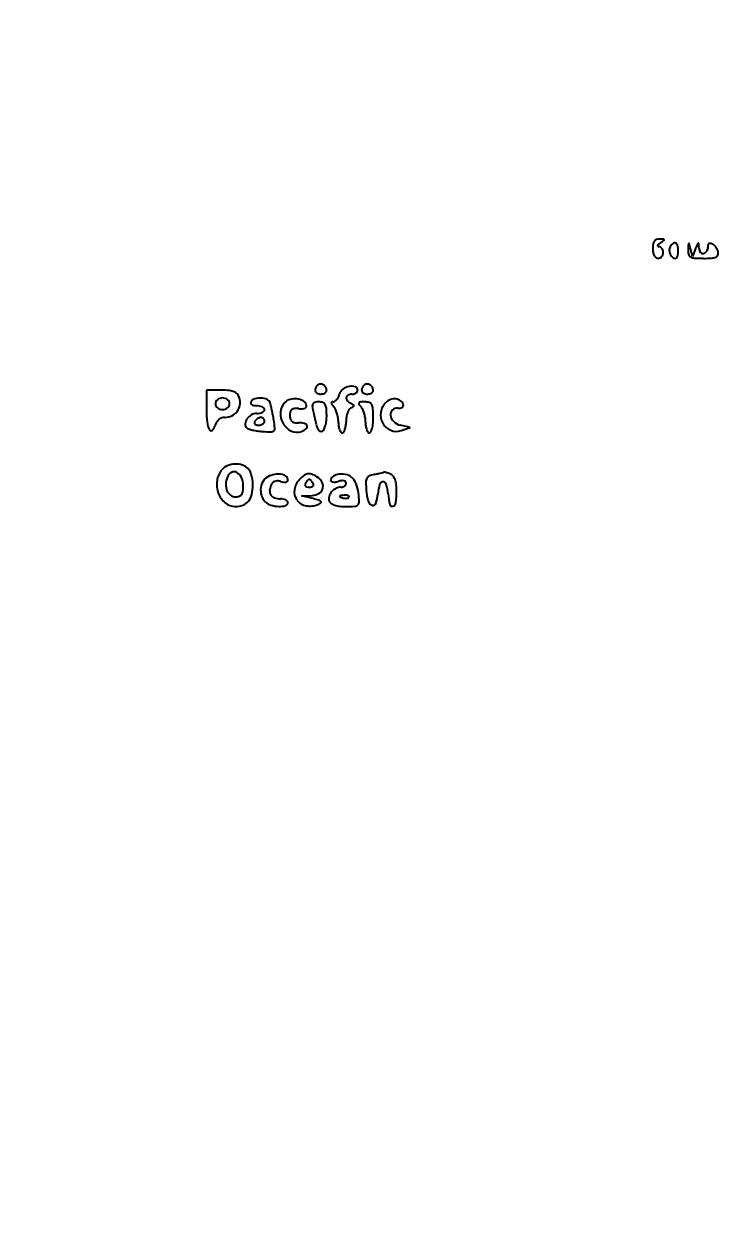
# Model space of a CAD drawing. Header units: millimetres. Extents: x 56222 to 3066687, y -650199 to -121287.
# Drawn here: x 135194.47 to 135206.21, y -182867.41 to -182847.35 of the extents above; entities that cross this region are included whole.
import ezdxf
from ezdxf import colors
from ezdxf.entities.mleader import LeaderData, LeaderLine
from ezdxf.math import Vec2, Vec3

# ---------------------------------------------------------------- set-up
doc = ezdxf.new("R2010")
doc.units = ezdxf.units.MM
doc.header["$MEASUREMENT"] = 0
doc.layers.add('Text', color=7, linetype='Continuous', lineweight=15)
doc.styles.add('style4', font='ARIALN.TTF')

msp = doc.modelspace()

# ---------------------------------------------------------------- linework, layer by layer
for p, q in [((135205.78, -182851.29), (135205.746, -182851.159)), ((135205.832, -182851.159), (135205.78, -182851.29)), ((135197.819, -182853.554), (135197.561, -182853.554)), ((135197.561, -182853.554), (135197.561, -182853.878)), ((135201.006, -182854.187), (135200.842, -182854.146)), ((135200.855, -182854.237), (135201.006, -182854.187)), ((135199.169, -182855.341), (135199.349, -182855.333)), ((135199.366, -182855.388), (135199.169, -182855.341))]:
    msp.add_line(p, q)
for centre, radius, start, end in [((135205.238, -182851.108), 0.127, 144.8423, 169.6508), ((135205.202, -182851.083), 0.0834, 112.669, 144.8425), ((135205.22, -182851.126), 0.129, 89.4987, 112.6689), ((135205.209, -182852.342), 1.346, 86.7628, 89.4987), ((135204.441, -182849.828), 1.468, 302.8725, 305.4422), ((135205.285, -182851.012), 0.0135, 14.2458, 86.7629), ((135205.284, -182851.012), 0.0145, 305.4421, 14.2457), ((135205.517, -182851.159), 0.411, 169.6508, 180), ((135205.436, -182851.159), 0.329, 180, 191.2265), ((135205.3, -182851.186), 0.191, 191.2265, 208.0725), ((135205.199, -182851.11), 0.0112, 157.0647, 232.6399), ((135205.239, -182851.127), 0.0546, 129.9438, 157.0645), ((135205.211, -182851.095), 0.03, 232.6397, 269.1901), ((135205.42, -182851.343), 0.336, 122.8725, 129.9438), ((135205.21, -182851.178), 0.0527, 58.0937, 89.1902), ((135205.195, -182851.202), 0.081, 35.5619, 58.0936), ((135205.175, -182851.216), 0.106, 16.1047, 35.562), ((135205.172, -182851.225), 0.11, 339.9642, 360), ((135205.146, -182851.225), 0.136, 0, 16.1047), ((135205.493, -182851.183), 0.107, 148.2826, 181.0264), ((135205.557, -182851.182), 0.171, 181.0265, 204.1441), ((135205.589, -182851.242), 0.22, 129.185, 148.2825), ((135205.476, -182851.104), 0.042, 64.2306, 129.1851), ((135205.468, -182851.121), 0.0611, 13.5772, 64.2307), ((135205.328, -182851.214), 0.208, 340.0314, 352.0859), ((135205.175, -182851.192), 0.363, 360, 13.5774), ((135205.173, -182851.192), 0.365, 352.0858, 360), ((135205.993, -182851.19), 0.289, 177.0487, 192.9922), ((135216.476, -182851.731), 10.786, 176.5454, 177.0487), ((135205.72, -182851.082), 0.0103, 111.4959, 176.5452), ((135205.718, -182851.078), 0.00583, 15.1984, 111.496), ((135198.469, -182853.047), 7.519, 14.5418, 15.1982), ((135211.083, -182853.246), 5.651, 157.4342, 158.3242), ((135205.88, -182851.084), 0.0156, 100.9034, 157.4343), ((135205.878, -182851.076), 0.00721, 3.6514, 100.9035), ((135203.012, -182851.259), 2.879, 2.1955, 3.6513), ((135206.056, -182851.142), 0.167, 182.1955, 197.7389), ((135205.976, -182851.167), 0.0833, 197.7387, 223.837), ((135205.956, -182851.187), 0.0551, 223.837, 257.3087), ((135205.956, -182851.185), 0.0566, 257.3086, 290.1364), ((135205.942, -182851.147), 0.0976, 290.1363, 310.606), ((135205.937, -182851.141), 0.105, 310.6061, 329.9876), ((135205.941, -182851.144), 0.1, 329.9876, 349.8587), ((135206.106, -182851.113), 0.068, 168.9748, 192.9947), ((135206.072, -182851.107), 0.0337, 128.384, 168.9747), ((135205.96, -182851.147), 0.0818, 349.8586, 12.9946), ((135206.075, -182851.111), 0.0387, 91.2149, 128.3838), ((135206.076, -182851.163), 0.0911, 71.584, 91.2151), ((135206.072, -182851.176), 0.104, 50.2772, 71.5837), ((135206.007, -182851.254), 0.206, 37.4653, 50.2772), ((135205.989, -182851.267), 0.228, 25.2349, 37.4653), ((135206.028, -182851.249), 0.186, 10.9757, 25.2349), ((135206.113, -182851.233), 0.0995, 339.6455, 10.9757), ((135205.235, -182851.221), 0.117, 208.0725, 230.1352), ((135205.194, -182851.27), 0.0531, 230.1351, 270), ((135205.194, -182851.246), 0.0775, 269.9999, 295.5012), ((135205.189, -182851.235), 0.0897, 295.5013, 318.3666), ((135205.182, -182851.228), 0.0992, 318.3665, 339.9642), ((135205.541, -182851.189), 0.153, 204.144, 228.7166), ((135205.49, -182851.247), 0.0766, 228.7165, 270), ((135205.49, -182851.301), 0.0225, 270.0001, 324.337), ((135205.41, -182851.243), 0.121, 324.337, 340.0314), ((135205.776, -182851.24), 0.0665, 192.9922, 240.3789), ((135205.822, -182851.161), 0.158, 240.3789, 266.5174), ((135205.964, -182848.818), 2.505, 266.5174, 270), ((135205.964, -182849.112), 2.212, 269.9999, 273.5893), ((135206.09, -182851.112), 0.207, 273.5893, 293.9685), ((135206.15, -182851.247), 0.0601, 293.9684, 339.6454), ((135199.487, -182853.515), 0.0656, 91.7196, 135), ((135199.488, -182853.548), 0.0993, 59.9579, 91.7197), ((135200.274, -182853.515), 0.0656, 91.7196, 135), ((135200.275, -182853.548), 0.0993, 59.9579, 91.7197), ((135197.819, -182854.969), 1.415, 84.6546, 90), ((135197.927, -182853.819), 0.26, 65.92, 84.6545), ((135197.977, -182853.707), 0.138, 37.9591, 65.9199), ((135197.92, -182853.752), 0.21, 17.6088, 37.9591), ((135199.466, -182853.548), 0.0669, 156.6792, 200.4627), ((135199.461, -182853.55), 0.0622, 200.4626, 246.3355), ((135199.562, -182853.59), 0.172, 135, 156.6791), ((135199.497, -182853.468), 0.151, 246.3356, 270), ((135199.497, -182853.463), 0.156, 270, 283.9286), ((135199.508, -182853.509), 0.11, 283.9285, 302.101), ((135199.477, -182853.567), 0.121, 31.743, 59.9578), ((135199.526, -182853.537), 0.0759, 302.101, 324.35), ((135199.492, -182853.558), 0.103, 360, 31.7431), ((135199.555, -182853.558), 0.0404, 324.35, 359.9999), ((135199.54, -182853.549), 0.281, 334.4153, 345.345), ((135199.951, -182853.656), 0.145, 125.2047, 165.345), ((135200.041, -182853.784), 0.301, 101.9862, 125.2047), ((135199.981, -182853.685), 0.0549, 117.6761, 174.0938), ((135200.022, -182853.763), 0.143, 90, 117.6761), ((135200.017, -182853.672), 0.186, 70.7593, 101.9861), ((135200.022, -182853.473), 0.147, 269.9999, 284.8423), ((135200.032, -182853.511), 0.107, 284.8424, 303.6902), ((135200.059, -182853.554), 0.0616, 360, 70.7593), ((135200.049, -182853.536), 0.077, 303.6901, 326.2815), ((135200.075, -182853.554), 0.0451, 326.2816, 359.9999), ((135200.253, -182853.548), 0.0669, 156.6792, 200.4627), ((135200.248, -182853.55), 0.0622, 200.4626, 246.3355), ((135200.349, -182853.59), 0.172, 135, 156.6791), ((135200.284, -182853.468), 0.151, 246.3356, 270), ((135200.284, -182853.463), 0.156, 270, 283.9286), ((135200.295, -182853.509), 0.11, 283.9285, 302.101), ((135200.264, -182853.567), 0.121, 31.743, 59.9578), ((135200.313, -182853.537), 0.0759, 302.101, 324.35), ((135200.279, -182853.558), 0.103, 360, 31.7431), ((135200.342, -182853.558), 0.0404, 324.35, 359.9999), ((135197.795, -182853.784), 0.0807, 152.2998, 180), ((135197.795, -182853.784), 0.0807, 180, 207.7002), ((135197.815, -182853.794), 0.103, 129.2893, 152.2998), ((135197.815, -182853.773), 0.103, 207.7002, 230.7107), ((135197.827, -182853.809), 0.123, 108.3815, 129.2895), ((135197.835, -182853.831), 0.146, 90, 108.3815), ((135197.835, -182853.831), 0.146, 71.6185, 90), ((135197.842, -182853.809), 0.123, 50.7105, 71.6184), ((135197.854, -182853.794), 0.103, 27.7002, 50.7107), ((135197.854, -182853.773), 0.103, 309.2893, 332.2998), ((135197.874, -182853.784), 0.0807, 360, 27.7002), ((135197.874, -182853.784), 0.0807, 332.2998, 0), ((135197.889, -182853.766), 0.243, 323.0023, 350.7062), ((135197.88, -182853.765), 0.252, 350.7061, 17.6088), ((135198.343, -182853.768), 0.0322, 148.2826, 194.0989), ((135198.348, -182853.767), 0.0372, 194.0988, 235.2405), ((135198.415, -182853.812), 0.117, 106.8689, 148.2825), ((135198.379, -182853.722), 0.091, 235.2404, 259.0382), ((135198.41, -182853.559), 0.257, 259.0381, 270), ((135198.473, -182854.002), 0.315, 87.1058, 106.8688), ((135198.41, -182854.096), 0.279, 79.3278, 90), ((135198.43, -182853.992), 0.174, 64.0956, 79.3278), ((135198.474, -182853.98), 0.293, 66.5436, 87.1058), ((135198.46, -182853.931), 0.106, 44.2812, 64.0957), ((135198.555, -182853.793), 0.0897, 16.9966, 66.5436), ((135198.024, -182853.955), 0.644, 12.8607, 16.9965), ((135194.429, -182854.776), 4.332, 11.8483, 12.8608), ((135199.071, -182853.944), 0.258, 135, 176.3678), ((135199.029, -182853.901), 0.198, 104.9961, 135), ((135199.06, -182854.015), 0.316, 83.8814, 104.9961), ((135199.064, -182853.972), 0.273, 60.991, 83.8815), ((135199.139, -182853.837), 0.118, 18.2288, 60.991), ((135199.213, -182853.821), 0.0402, 297.4916, 342.2333), ((135199.2, -182853.817), 0.0538, 342.2332, 18.2287), ((135199.439, -182853.824), 0.0864, 152.7477, 186.6935), ((135200.341, -182853.718), 0.994, 186.6936, 192.3592), ((135199.407, -182853.808), 0.0503, 103.5665, 152.7478), ((135199.463, -182854.038), 0.287, 90, 103.5665), ((135199.463, -182853.951), 0.2, 70.5665, 89.9999), ((135199.504, -182853.833), 0.0755, 30.4029, 70.5665), ((135199.436, -182853.873), 0.154, 5.3199, 30.403), ((135199.687, -182853.769), 0.0144, 114.8921, 185.5511), ((135199.718, -182853.766), 0.0455, 185.5513, 218.4767), ((135199.706, -182853.81), 0.0591, 90, 114.8923), ((135200.004, -182853.539), 0.411, 218.4767, 225), ((135199.706, -182853.7), 0.0509, 270, 305.7197), ((135199.606, -182853.937), 0.152, 25.0829, 45), ((135199.644, -182853.615), 0.156, 305.7198, 321.229), ((135199.596, -182853.575), 0.219, 321.2289, 334.4155), ((135199.995, -182853.686), 0.0697, 174.0938, 222.4775), ((135200.088, -182853.602), 0.195, 222.4775, 244.9831), ((135199.841, -182854.131), 0.389, 58.3088, 64.9832), ((135199.841, -182853.502), 0.389, 295.0168, 301.6912), ((135200.035, -182853.816), 0.0197, 0, 58.3087), ((135200.035, -182853.816), 0.0197, 301.6913, 360), ((135200.155, -182853.779), 0.0187, 140.1945, 214.9426), ((135200.381, -182853.621), 0.295, 214.9426, 225), ((135200.169, -182853.791), 0.0379, 94.6038, 140.1945), ((135200.238, -182854.645), 0.894, 90, 94.6037), ((135200.065, -182853.937), 0.152, 25.0829, 45), ((135200.238, -182854.009), 0.258, 72.7763, 90), ((135200.293, -182853.832), 0.0732, 28.8109, 72.7764), ((135200.209, -182853.878), 0.169, 3.84, 28.8108), ((135200.804, -182853.972), 0.297, 135, 171.6408), ((135200.743, -182853.911), 0.211, 109.6988, 135), ((135200.742, -182853.906), 0.206, 83.9413, 109.6988), ((135200.746, -182853.87), 0.169, 55.0792, 83.9414), ((135200.826, -182853.779), 0.0795, 279.5462, 305.2086), ((135200.772, -182853.832), 0.123, 18.4139, 55.0791), ((135200.846, -182853.806), 0.0456, 305.2088, 341.1528), ((135200.848, -182853.807), 0.0435, 341.1528, 18.4139), ((135199.59, -182853.878), 2.029, 180, 186.1278), ((135197.887, -182854.194), 0.183, 128.6003, 146.5038), ((135197.827, -182853.758), 0.123, 230.7105, 251.6185), ((135197.884, -182854.19), 0.178, 110.4184, 128.6002), ((135197.835, -182853.736), 0.146, 251.6185, 270), ((135197.875, -182854.166), 0.152, 90, 110.4183), ((135197.835, -182853.736), 0.146, 270, 288.3815), ((135197.875, -182853.743), 0.27, 270, 295.683), ((135197.842, -182853.758), 0.123, 288.3816, 309.2895), ((135197.884, -182853.763), 0.248, 295.683, 323.0024), ((135198.389, -182854.138), 0.172, 145.3528, 175.2173), ((135198.438, -182854.172), 0.231, 120.2636, 145.3528), ((135198.412, -182854.127), 0.18, 89.9999, 120.2636), ((135198.519, -182854.174), 0.168, 122.6774, 134.3629), ((135198.412, -182853.676), 0.272, 270, 280.8226), ((135198.51, -182854.161), 0.152, 110.4896, 122.6773), ((135198.484, -182854.089), 0.076, 90, 110.4896), ((135198.431, -182853.776), 0.17, 280.8226, 296.2099), ((135198.484, -182854.071), 0.0577, 65.9264, 90), ((135198.46, -182853.835), 0.104, 296.2099, 316.1881), ((135198.482, -182854.075), 0.0626, 43.2584, 65.9263), ((135198.479, -182854.078), 0.066, 21.2518, 43.2584), ((135198.51, -182853.882), 0.0359, 359.9999, 44.2812), ((135198.509, -182853.882), 0.0362, 316.188, 360), ((135193.916, -182854.884), 4.856, 10.8123, 11.8482), ((135193.885, -182854.89), 4.888, 9.7815, 10.8124), ((135199.15, -182853.949), 0.337, 176.3679, 210.2329), ((135199.207, -182853.98), 0.236, 164.7822, 180), ((135199.186, -182853.98), 0.214, 180, 196.3033), ((135199.047, -182853.937), 0.0689, 126.8077, 164.7822), ((135199.06, -182854.017), 0.0824, 196.3034, 229.5159), ((135199.057, -182853.951), 0.0866, 94.09, 126.8077), ((135199.081, -182854.276), 0.413, 83.8105, 94.0901), ((135199.172, -182853.431), 0.438, 263.8105, 272.2385), ((135199.186, -182853.768), 0.0998, 272.2385, 297.4915), ((135206.594, -182852.348), 7.395, 192.3592, 193.9497), ((135198.327, -182853.977), 1.268, 360, 5.32), ((135198.769, -182853.977), 0.827, 353.7895, 360), ((135199.303, -182854.079), 0.486, 16.6993, 25.083), ((135199.227, -182854.102), 0.566, 8.7287, 16.6993), ((135199.291, -182854.092), 0.502, 0, 8.7288), ((135200.404, -182854.084), 0.481, 170.8934, 180), ((135200.319, -182854.071), 0.395, 160.3462, 170.8935), ((135200.225, -182854.037), 0.295, 148.4572, 160.3462), ((135200.036, -182853.921), 0.0734, 115.017, 148.4572), ((135199.762, -182854.079), 0.486, 16.6993, 25.083), ((135199.686, -182854.102), 0.566, 8.7287, 16.6993), ((135199.75, -182854.092), 0.502, 0, 8.7288), ((135198.2, -182854.013), 2.182, 360, 3.84), ((135199.315, -182854.013), 1.067, 354.5927, 360), ((135200.799, -182853.971), 0.292, 171.6408, 208.7705), ((135200.772, -182853.963), 0.0989, 133.5858, 189.0896), ((135200.86, -182853.949), 0.188, 189.0897, 226.0483), ((135200.786, -182853.978), 0.119, 85.3268, 133.5858), ((135200.81, -182853.684), 0.175, 265.3268, 279.5461), ((135197.902, -182854.059), 0.331, 186.1278, 209.5276), ((135197.641, -182854.207), 0.0315, 209.5275, 316.3221), ((135197.524, -182854.095), 0.195, 316.3221, 345.345), ((135197.877, -182854.187), 0.171, 146.5038, 165.345), ((135198.305, -182854.131), 0.0866, 175.2173, 225), ((135198.292, -182854.143), 0.0693, 225, 253.2762), ((135198.548, -182853.293), 0.957, 253.2762, 257.4286), ((135198.573, -182853.181), 1.072, 257.4285, 261.9099), ((135198.422, -182854.104), 0.0474, 148.2825, 179.9741), ((135198.406, -182854.104), 0.0312, 179.974, 223.2585), ((135198.494, -182854.149), 0.133, 134.363, 148.2825), ((135198.421, -182854.09), 0.0517, 223.2585, 254.8689), ((135198.443, -182854.006), 0.139, 254.8688, 270), ((135198.625, -182852.814), 1.442, 261.9099, 265.497), ((135198.443, -182853.986), 0.159, 270, 284.2558), ((135198.455, -182854.03), 0.113, 284.2559, 302.6772), ((135198.473, -182854.059), 0.0792, 302.6773, 325.063), ((135198.502, -182854.079), 0.0437, 325.0629, 0.0001), ((135198.476, -182854.079), 0.0691, 0, 21.2518), ((135198.656, -182854.193), 0.0657, 269.0264, 315.3618), ((135196.903, -182854.37), 1.825, 5.5779, 9.7815), ((135198.661, -182854.198), 0.059, 315.3619, 5.5779), ((135199.128, -182853.961), 0.311, 210.2329, 245.7927), ((135199.093, -182854.039), 0.226, 245.7926, 290.9936), ((135199.069, -182854.007), 0.096, 229.5159, 259.6627), ((135199.108, -182853.789), 0.318, 259.6627, 272.0211), ((135199.133, -182854.483), 0.377, 76.9573, 92.0211), ((135199.079, -182854.002), 0.265, 290.9936, 310.0761), ((135199.204, -182854.178), 0.0633, 20.7331, 76.9574), ((135199.221, -182854.171), 0.0448, 310.0761, 20.733), ((135199.813, -182854.033), 0.408, 193.9496, 207.0574), ((135199.503, -182854.191), 0.0606, 207.0574, 252.1856), ((135199.501, -182854.198), 0.0535, 252.1857, 301.7174), ((135199.496, -182854.189), 0.0638, 301.7175, 337.8847), ((135199.112, -182854.033), 0.478, 337.8846, 346.0804), ((135198.974, -182853.999), 0.62, 346.0803, 353.7895), ((135200.312, -182854.092), 0.52, 180, 187.7757), ((135200.089, -182854.122), 0.295, 187.7757, 199.6539), ((135199.973, -182854.164), 0.171, 199.6539, 215.0816), ((135199.729, -182854.159), 0.185, 326.2827, 341.0754), ((135199.603, -182854.116), 0.318, 341.0754, 352.5424), ((135199.359, -182854.084), 0.565, 352.5425, 360), ((135200.771, -182854.092), 0.52, 180, 187.7757), ((135200.549, -182854.122), 0.295, 187.7757, 199.6539), ((135200.432, -182854.164), 0.171, 199.6539, 215.0816), ((135200.008, -182854.11), 0.367, 335.9273, 345.9637), ((135199.809, -182854.06), 0.572, 345.9637, 354.5928), ((135200.778, -182853.983), 0.267, 208.7704, 247.98), ((135200.774, -182853.992), 0.258, 247.9799, 288.279), ((135200.901, -182853.906), 0.248, 226.0484, 256.1007), ((135198.695, -182851.929), 2.33, 265.497, 269.0264), ((135199.858, -182854.245), 0.0308, 215.0816, 270), ((135199.858, -182854.245), 0.0303, 270, 326.2826), ((135200.317, -182854.245), 0.0308, 215.0816, 270), ((135200.317, -182854.248), 0.0278, 270, 335.9274), ((135198.004, -182855.049), 0.235, 112.121, 140.3099), ((135198.06, -182855.186), 0.382, 92.5511, 112.121), ((135198.06, -182855.186), 0.383, 73.0044, 92.5511), ((135198.102, -182855.047), 0.237, 45, 73.0044), ((135198.109, -182855.136), 0.371, 140.3099, 172.0145), ((135198.287, -182855.164), 0.397, 159.0064, 177.1614), ((135198.053, -182855.074), 0.146, 117.7755, 159.0064), ((135198.031, -182855.031), 0.0982, 62.3003, 117.7755), ((135197.993, -182855.102), 0.178, 24.3135, 62.3002), ((135197.861, -182855.162), 0.324, 0, 24.3134), ((135198.167, -182854.982), 0.145, 23.6628, 44.9999), ((135197.809, -182855.139), 0.536, 15.5928, 23.6627), ((135197.712, -182855.166), 0.637, 7.9444, 15.5928), ((135198.7, -182855.199), 0.208, 110.3912, 144.0122), ((135198.812, -182855.501), 0.53, 97.5238, 110.3912), ((135198.781, -182855.262), 0.289, 77.2456, 97.5238), ((135198.811, -182855.128), 0.152, 47.7831, 77.2456), ((135198.86, -182855.074), 0.0795, 0, 47.7832), ((135199.632, -182855.553), 0.697, 127.119, 135), ((135199.306, -182855.122), 0.157, 103.3177, 127.119), ((135199.298, -182855.087), 0.121, 75.1817, 103.3177), ((135199.245, -182855.289), 0.329, 61.8451, 75.1817), ((135199.254, -182855.271), 0.309, 35.6644, 61.845), ((135199.708, -182855.072), 0.0469, 145.0107, 180), ((135199.775, -182855.119), 0.128, 128.5107, 145.0108), ((135199.806, -182855.158), 0.179, 114.5059, 128.5106), ((135199.826, -182855.203), 0.228, 102.8276, 114.5058), ((135199.851, -182855.312), 0.339, 80.1085, 102.8277), ((135199.871, -182855.197), 0.223, 48.9958, 80.1085), ((135199.836, -182855.238), 0.277, 21.7416, 48.9959), ((135200.413, -182855.113), 0.155, 153.6427, 179.9489), ((135200.353, -182855.083), 0.0874, 114.9775, 153.6427), ((135200.459, -182855.31), 0.338, 100.8199, 114.9775), ((135199.702, -182851.35), 3.694, 280.8198, 281.7494), ((135200.008, -182852.824), 2.188, 281.7494, 283.1252), ((135199.643, -182851.259), 3.796, 283.1252, 283.7969), ((135200.543, -182854.923), 0.0229, 283.7968, 308.9929), ((135200.564, -182854.948), 0.00997, 77.3117, 128.9932), ((135200.403, -182855.663), 0.743, 74.9421, 77.3115), ((135200.439, -182855.529), 0.604, 71.3744, 74.9421), ((135200.299, -182855.946), 1.043, 69.0064, 71.3745), ((135200.634, -182855.071), 0.106, 38.0881, 69.0064), ((135200.554, -182855.134), 0.208, 19.367, 38.0882), ((135198.179, -182855.146), 0.442, 172.0146, 199.8315), ((135198.148, -182855.157), 0.258, 177.1614, 202.2653), ((135198.074, -182855.187), 0.178, 202.2653, 233.5506), ((135197.396, -182855.162), 0.789, 352.8898, 0), ((135197.683, -182855.161), 0.665, 346.3378, 359.9999), ((135197.744, -182855.161), 0.605, 0, 7.9445), ((135198.782, -182855.244), 0.303, 171.0944, 196.8186), ((135198.756, -182855.24), 0.277, 144.0122, 171.0943), ((135198.931, -182855.273), 0.3, 159.0065, 177.5314), ((135198.785, -182855.217), 0.143, 139.0245, 159.0064), ((135198.75, -182855.186), 0.0969, 112.2255, 139.0244), ((135198.756, -182855.199), 0.111, 87.5144, 112.2255), ((135198.751, -182855.302), 0.214, 72.3912, 87.5143), ((135198.897, -182854.842), 0.269, 252.3912, 262.7275), ((135198.879, -182854.984), 0.126, 262.7274, 280.9256), ((135198.891, -182855.048), 0.0601, 280.9257, 308.8504), ((135198.912, -182855.074), 0.0267, 308.8504, 360), ((135199.28, -182855.272), 0.234, 170.94, 216.3368), ((135199.365, -182855.286), 0.319, 135, 170.94), ((135199.273, -182855.152), 0.0449, 148.2825, 181.6182), ((135199.259, -182855.153), 0.0316, 181.6182, 224.9999), ((135199.488, -182855.285), 0.298, 142.4116, 148.2825), ((135199.276, -182855.136), 0.0555, 225.0001, 255.5299), ((135199.425, -182855.237), 0.218, 135, 142.4117), ((135199.3, -182855.043), 0.151, 255.5298, 270), ((135199.39, -182855.202), 0.17, 127.2147, 135), ((135199.3, -182855.083), 0.0203, 89.9999, 127.2145), ((135199.3, -182855.083), 0.0203, 52.7855, 90.0001), ((135199.3, -182855.043), 0.151, 270, 284.4702), ((135199.21, -182855.202), 0.17, 45, 52.7853), ((135199.175, -182855.237), 0.218, 37.5883, 45), ((135199.324, -182855.136), 0.0555, 284.4701, 314.9999), ((135199.112, -182855.285), 0.298, 31.7175, 37.5884), ((135199.341, -182855.153), 0.0316, 315.0001, 358.3818), ((135199.327, -182855.152), 0.0449, 358.3818, 31.7175), ((135199.402, -182855.183), 0.132, 302.7996, 351.3923), ((135199.381, -182855.18), 0.153, 351.3922, 35.6644), ((135199.688, -182855.072), 0.027, 180, 232.4225), ((135199.711, -182855.042), 0.0646, 232.4227, 259.8159), ((135199.858, -182855.425), 0.235, 117.0128, 140.2257), ((135199.724, -182854.971), 0.137, 259.8158, 277.5621), ((135199.703, -182854.815), 0.294, 277.5622, 287.6088), ((135199.838, -182855.386), 0.192, 90, 117.0127), ((135199.883, -182855.384), 0.302, 97.5342, 107.6088), ((135199.838, -182855.091), 0.103, 269.9999, 288.4491), ((135199.86, -182855.206), 0.123, 77.7946, 97.5342), ((135199.843, -182855.106), 0.0869, 288.4491, 309.3884), ((135199.874, -182855.142), 0.057, 46.7274, 77.7945), ((135199.852, -182855.117), 0.0735, 309.3883, 332.3961), ((135199.89, -182855.124), 0.033, 360, 46.7275), ((135199.866, -182855.124), 0.0576, 332.396, 0), ((135199.525, -182855.362), 0.612, 6.6589, 21.7416), ((135201.78, -182855.115), 1.521, 179.9489, 184.8607), ((135201.371, -182855.149), 1.111, 184.8606, 194.6472), ((135201.499, -182855.413), 1.044, 165.2367, 174.5154), ((135200.548, -182855.162), 0.06, 91.3217, 165.2367), ((135200.548, -182855.159), 0.0572, 14.9852, 91.3216), ((135199.625, -182855.406), 1.012, 5.5073, 14.9852), ((135200.39, -182855.191), 0.382, 6.0624, 19.3671), ((135199.68, -182855.267), 1.096, 0, 6.0623), ((135198.126, -182855.165), 0.385, 199.8315, 230.0213), ((135198.054, -182855.213), 0.145, 233.5506, 270), ((135198.054, -182855.162), 0.196, 270, 288.8305), ((135198.093, -182855.274), 0.0778, 288.8305, 326.3707), ((135198.047, -182855.243), 0.133, 326.3706, 352.8898), ((135198.099, -182855.286), 0.227, 290.5575, 320.23), ((135198.058, -182855.253), 0.28, 320.23, 346.3378), ((135198.748, -182855.254), 0.269, 196.8186, 225), ((135198.713, -182855.289), 0.218, 225, 253.4426), ((135198.747, -182855.265), 0.115, 177.5314, 215.3942), ((135198.75, -182855.262), 0.119, 215.3941, 252.4418), ((135198.812, -182855.067), 0.324, 252.4417, 270.0001), ((135198.812, -182855.639), 0.248, 78.654, 90), ((135198.83, -182855.551), 0.158, 62.7423, 78.6539), ((135198.857, -182855.498), 0.0982, 42.2381, 62.7423), ((135198.902, -182855.457), 0.0373, 360, 42.2381), ((135199.293, -182855.263), 0.25, 216.3368, 259.8606), ((135199.339, -182855.085), 0.248, 272.4635, 302.7997), ((135198.801, -182857.726), 2.405, 73.9087, 76.4214), ((135199.448, -182855.483), 0.0704, 41.7441, 73.9087), ((135199.49, -182855.446), 0.0147, 305.9637, 41.7441), ((135199.759, -182855.386), 0.128, 165.177, 200.9936), ((135199.836, -182855.406), 0.207, 140.2256, 165.177), ((135199.71, -182855.405), 0.0752, 200.9936, 237.9828), ((135199.822, -182855.349), 0.00779, 134.9999, 235.8097), ((135199.84, -182855.367), 0.0324, 96.6884, 135), ((135199.899, -182855.237), 0.144, 235.8098, 248.1904), ((135199.912, -182855.98), 0.65, 92.3587, 96.6884), ((135199.913, -182855.201), 0.182, 248.1903, 259.9604), ((135199.911, -182855.213), 0.17, 259.9605, 272.3587), ((135199.902, -182855.731), 0.401, 85.8312, 92.3587), ((135199.912, -182855.249), 0.134, 272.3587, 286.1717), ((135199.923, -182855.436), 0.105, 68.1903, 85.8311), ((135199.936, -182855.33), 0.05, 286.1716, 315), ((135199.954, -182855.358), 0.0213, 21.1533, 68.1904), ((135199.962, -182855.356), 0.0134, 315.0001, 21.1536), ((135200.069, -182855.441), 0.0747, 317.0553, 2.4938), ((135198.119, -182855.526), 2.027, 2.4939, 6.6588), ((135200.396, -182855.404), 0.103, 194.6472, 250.4476), ((135199.787, -182855.248), 0.676, 340.8211, 354.5155), ((135201.911, -182855.186), 1.284, 185.5073, 193.4986), ((135199.186, -182855.267), 1.59, 353.0996, 0), ((135198.048, -182855.258), 0.264, 230.0213, 270), ((135198.048, -182855.152), 0.37, 270, 290.5576), ((135198.803, -182854.986), 0.534, 253.4426, 268.025), ((135198.798, -182855.125), 0.395, 268.0251, 285.0035), ((135198.887, -182855.457), 0.0521, 285.0035, 360), ((135199.311, -182855.164), 0.35, 259.8606, 293.6748), ((135199.35, -182855.254), 0.252, 293.6748, 305.9637), ((135199.819, -182855.232), 0.28, 237.9828, 251.9185), ((135199.87, -182855.073), 0.446, 251.9185, 263.0263), ((135199.917, -182854.692), 0.831, 263.0262, 270), ((135199.917, -182853.157), 2.366, 270, 273.7303), ((135200.066, -182855.438), 0.0797, 273.7304, 317.0552), ((135200.378, -182855.454), 0.0502, 250.4477, 340.8212), ((135200.703, -182855.476), 0.0423, 193.4985, 286.3867), ((135200.696, -182855.45), 0.0695, 286.3867, 353.0996)]:
    msp.add_arc(centre, radius, start, end)

# ---------------------------------------------------------------- leaders
at = {"layer": 'Text', "color": 1, "lineweight": 0, "ltscale": 20}
ml = msp.add_multileader_mtext('Standard', dxfattribs=at)
ml.set_content('frame_\\Pply+veneer\\Pfinish', color=1, style='style4')
ml.set_leader_properties()
ml.build(insert=Vec2(0, 0))
ml.multileader.update_dxf_attribs({"dogleg_length": 2.025, "arrow_head_size": 2})
ctx = ml.context
ctx.base_point, ctx.char_height, ctx.arrow_head_size, ctx.landing_gap_size, ctx.plane_origin = Vec3(135313.369, -182845.351), 3, 2, 0.4, Vec3(135249.009, -182843.351)
notes = []
notes.append((ctx, [(0, (1, 1, 0), (135311.344, -182845.351), (1, 0), 2.025, [(0, [(135187.019, -182845.54)], 0, [])])]))
ctx.mtext.insert = Vec3(135313.769, -182843.826)
ml = msp.add_multileader_mtext('Standard', dxfattribs=at)
ml.set_content('Indirect \\Plight', color=1, style='style4')
ml.set_leader_properties()
ml.build(insert=Vec2(0, 0))
ml.multileader.update_dxf_attribs({"dogleg_length": 2.025, "arrow_head_size": 2})
ctx = ml.context
ctx.base_point, ctx.char_height, ctx.arrow_head_size, ctx.landing_gap_size, ctx.plane_origin = Vec3(135313.761, -182870.648), 3, 2, 0.4, Vec3(135247.115, -182872.673)
notes.append((ctx, [(0, (1, 1, 0), (135201.437, -182870.648), (1, 0), 112.324, [(0, [(135184.062, -182866.716)], 0, [])])]))
ctx.mtext.insert = Vec3(135314.161, -182868.707)
for ctx, leaders in notes:
    for number, flags, end, landing, length, lines in leaders:
        leader = LeaderData()
        leader.index, (leader.has_last_leader_line, leader.has_dogleg_vector, leader.attachment_direction) = number, flags
        leader.last_leader_point, leader.dogleg_vector, leader.dogleg_length = Vec3(end), Vec3(landing), length
        for number, points, colour, breaks in lines:
            line = LeaderLine()
            line.index, line.vertices, line.color, line.breaks = number, Vec3.list(points), colors.encode_raw_color(colour), breaks
            leader.lines.append(line)
        ctx.leaders.append(leader)

doc.saveas('drawing.dxf')
